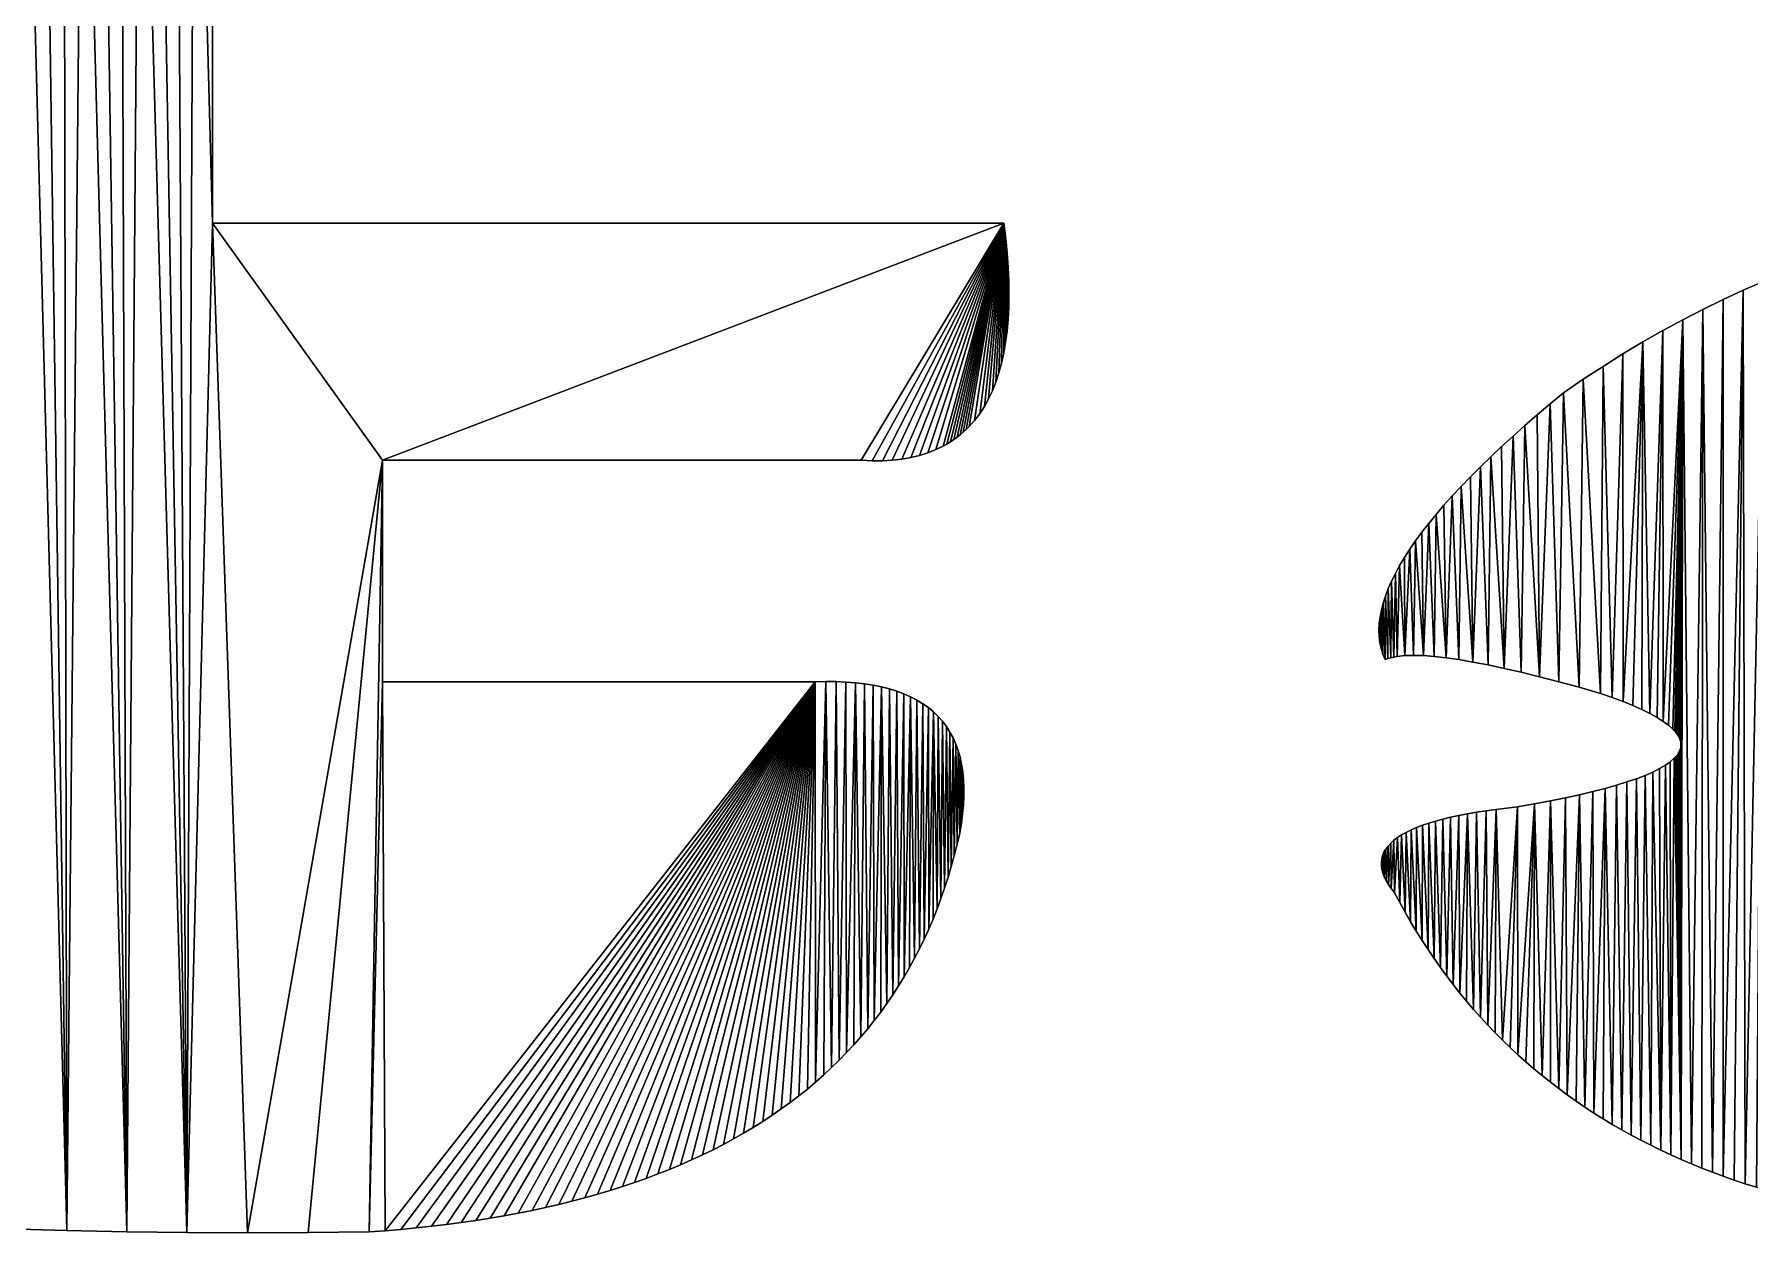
# Model space of a CAD drawing. Extents: x 10 to 917, y 10 to 841.
# Drawn here: x 107.95 to 157.03, y 10 to 44.31 of the extents above; entities that cross this region are included whole.
import ezdxf

# ---------------------------------------------------------------- set-up
doc = ezdxf.new("R2010")
doc.units = 0
doc.header["$MEASUREMENT"] = 0
doc.layers.get('0').update_dxf_attribs({"linetype": 'CONTINUOUS'})

msp = doc.modelspace()

# ---------------------------------------------------------------- linework, layer by layer
for p, q in [((113.048, 38.907), (113.048, 45.248)), ((135.693, 38.907), (113.048, 38.907)), ((135.745, 38.47), (135.693, 38.907)), ((135.785, 38.047), (135.745, 38.47)), ((135.814, 37.639), (135.785, 38.047)), ((135.831, 37.246), (135.814, 37.639)), ((135.83, 36.503), (135.836, 36.867)), ((135.836, 36.867), (135.831, 37.246)), ((156.85, 36.987), (156.272, 36.72)), ((157.43, 37.239), (156.85, 36.987)), ((135.813, 36.153), (135.83, 36.503)), ((155.695, 36.438), (155.12, 36.141)), ((156.272, 36.72), (155.695, 36.438)), ((135.784, 35.817), (135.813, 36.153)), ((155.12, 36.141), (154.547, 35.83)), ((135.691, 35.19), (135.743, 35.496)), ((135.743, 35.496), (135.784, 35.817)), ((153.976, 35.504), (153.406, 35.163)), ((154.547, 35.83), (153.976, 35.504)), ((135.551, 34.62), (135.627, 34.898)), ((135.627, 34.898), (135.691, 35.19)), ((153.406, 35.163), (152.838, 34.807)), ((135.464, 34.357), (135.551, 34.62)), ((152.272, 34.437), (151.707, 34.052)), ((152.838, 34.807), (152.272, 34.437)), ((135.134, 33.656), (135.256, 33.875)), ((135.256, 33.875), (135.366, 34.109)), ((135.366, 34.109), (135.464, 34.357)), ((151.707, 34.052), (151.324, 33.733)), ((134.856, 33.26), (135.001, 33.451)), ((135.001, 33.451), (135.134, 33.656)), ((150.955, 33.42), (150.601, 33.111)), ((151.324, 33.733), (150.955, 33.42)), ((134.443, 32.847), (134.532, 32.923)), ((134.532, 32.923), (134.617, 33.002)), ((134.617, 33.002), (134.7, 33.084)), ((134.7, 33.084), (134.856, 33.26)), ((150.601, 33.111), (150.261, 32.808)), ((133.518, 32.333), (133.744, 32.422)), ((133.744, 32.422), (133.958, 32.525)), ((133.958, 32.525), (134.061, 32.582)), ((134.061, 32.582), (134.161, 32.643)), ((134.161, 32.643), (134.258, 32.708)), ((134.258, 32.708), (134.352, 32.776)), ((134.352, 32.776), (134.443, 32.847)), ((149.935, 32.51), (149.624, 32.217)), ((150.261, 32.808), (149.935, 32.51)), ((117.914, 25.775), (117.914, 32.116)), ((117.914, 32.116), (131.614, 32.116)), ((131.614, 32.116), (131.92, 32.104)), ((131.92, 32.104), (132.216, 32.106)), ((132.216, 32.106), (132.499, 32.122)), ((132.499, 32.122), (132.771, 32.153)), ((132.771, 32.153), (133.032, 32.198)), ((133.032, 32.198), (133.281, 32.258)), ((133.281, 32.258), (133.518, 32.333)), ((149.328, 31.929), (149.045, 31.647)), ((149.624, 32.217), (149.328, 31.929)), ((149.045, 31.647), (148.778, 31.369)), ((148.524, 31.097), (148.285, 30.83)), ((148.778, 31.369), (148.524, 31.097)), ((148.061, 30.568), (147.851, 30.311)), ((148.285, 30.83), (148.061, 30.568)), ((147.655, 30.06), (147.474, 29.813)), ((147.851, 30.311), (147.655, 30.06)), ((147.307, 29.572), (147.155, 29.335)), ((147.474, 29.813), (147.307, 29.572)), ((147.017, 29.104), (146.894, 28.878)), ((147.155, 29.335), (147.017, 29.104)), ((146.785, 28.657), (146.69, 28.442)), ((146.894, 28.878), (146.785, 28.657)), ((146.545, 28.026), (146.494, 27.826)), ((146.61, 28.231), (146.545, 28.026)), ((146.69, 28.442), (146.61, 28.231)), ((146.457, 27.631), (146.434, 27.441)), ((146.494, 27.826), (146.457, 27.631)), ((146.434, 27.441), (146.426, 27.256)), ((146.426, 27.256), (146.433, 27.077)), ((146.433, 27.077), (146.454, 26.902)), ((146.454, 26.902), (146.489, 26.733)), ((146.489, 26.733), (146.539, 26.569)), ((146.539, 26.569), (146.603, 26.41)), ((146.95, 26.5), (147.169, 26.523)), ((147.169, 26.523), (147.417, 26.53)), ((147.417, 26.53), (147.696, 26.523)), ((147.696, 26.523), (148.006, 26.5)), ((146.603, 26.41), (146.679, 26.438)), ((146.679, 26.438), (146.762, 26.462)), ((146.762, 26.462), (146.852, 26.483)), ((146.852, 26.483), (146.95, 26.5)), ((148.006, 26.5), (148.345, 26.462)), ((148.345, 26.462), (148.715, 26.409)), ((148.715, 26.409), (149.115, 26.341)), ((149.115, 26.341), (149.546, 26.258)), ((149.546, 26.258), (150.006, 26.16)), ((150.006, 26.16), (150.497, 26.047)), ((150.497, 26.047), (151.018, 25.919)), ((130.294, 25.775), (117.914, 25.775)), ((130.599, 25.781), (130.294, 25.775)), ((130.893, 25.779), (130.599, 25.781)), ((131.175, 25.768), (130.893, 25.779)), ((131.446, 25.747), (131.175, 25.768)), ((131.706, 25.717), (131.446, 25.747)), ((131.954, 25.678), (131.706, 25.717)), ((132.191, 25.63), (131.954, 25.678)), ((132.417, 25.572), (132.191, 25.63)), ((132.631, 25.506), (132.417, 25.572)), ((151.018, 25.919), (151.57, 25.776)), ((151.57, 25.776), (152.151, 25.617)), ((152.151, 25.617), (152.763, 25.444)), ((132.834, 25.43), (132.631, 25.506)), ((133.025, 25.345), (132.834, 25.43)), ((133.206, 25.251), (133.025, 25.345)), ((133.375, 25.148), (133.206, 25.251)), ((133.532, 25.036), (133.375, 25.148)), ((133.679, 24.914), (133.532, 25.036)), ((152.763, 25.444), (153.099, 25.326)), ((153.099, 25.326), (153.409, 25.21)), ((153.409, 25.21), (153.692, 25.094)), ((153.692, 25.094), (153.948, 24.98)), ((133.814, 24.783), (133.679, 24.914)), ((133.937, 24.643), (133.814, 24.783)), ((134.049, 24.494), (133.937, 24.643)), ((153.948, 24.98), (154.178, 24.866)), ((154.178, 24.866), (154.382, 24.754)), ((154.382, 24.754), (154.559, 24.642)), ((154.559, 24.642), (154.71, 24.532)), ((134.15, 24.336), (134.049, 24.494)), ((134.24, 24.169), (134.15, 24.336)), ((134.318, 23.992), (134.24, 24.169)), ((154.71, 24.532), (154.834, 24.423)), ((154.834, 24.423), (154.887, 24.369)), ((154.887, 24.369), (154.932, 24.314)), ((154.932, 24.314), (154.971, 24.261)), ((154.971, 24.261), (155.003, 24.207)), ((155.003, 24.207), (155.029, 24.154)), ((155.029, 24.154), (155.048, 24.101)), ((155.048, 24.101), (155.061, 24.048)), ((134.385, 23.807), (134.318, 23.992)), ((134.441, 23.612), (134.385, 23.807)), ((134.485, 23.408), (134.441, 23.612)), ((154.876, 23.585), (154.762, 23.485)), ((154.923, 23.636), (154.876, 23.585)), ((154.963, 23.686), (154.923, 23.636)), ((154.997, 23.737), (154.963, 23.686)), ((155.024, 23.789), (154.997, 23.737)), ((155.045, 23.84), (155.024, 23.789)), ((155.059, 23.892), (155.045, 23.84)), ((155.066, 23.944), (155.059, 23.892)), ((155.061, 24.048), (155.067, 23.996)), ((155.067, 23.996), (155.066, 23.944)), ((134.518, 23.194), (134.485, 23.408)), ((134.539, 22.972), (134.518, 23.194)), ((154.041, 23.096), (153.795, 23.001)), ((154.261, 23.191), (154.041, 23.096)), ((154.454, 23.288), (154.261, 23.191)), ((154.621, 23.386), (154.454, 23.288)), ((154.762, 23.485), (154.621, 23.386)), ((134.549, 22.741), (134.539, 22.972)), ((134.548, 22.5), (134.549, 22.741)), ((152.545, 22.631), (152.166, 22.542)), ((152.897, 22.722), (152.545, 22.631)), ((153.223, 22.814), (152.897, 22.722)), ((153.522, 22.907), (153.223, 22.814)), ((153.795, 23.001), (153.522, 22.907)), ((134.512, 21.991), (134.536, 22.25)), ((134.536, 22.25), (134.548, 22.5)), ((149.775, 22.122), (149.489, 22.082)), ((150.387, 22.193), (149.775, 22.122)), ((150.872, 22.279), (150.387, 22.193)), ((151.33, 22.365), (150.872, 22.279)), ((151.761, 22.453), (151.33, 22.365)), ((152.166, 22.542), (151.761, 22.453)), ((134.43, 21.445), (134.477, 21.723)), ((134.477, 21.723), (134.512, 21.991)), ((147.5, 21.601), (147.344, 21.533)), ((147.669, 21.665), (147.5, 21.601)), ((147.851, 21.727), (147.669, 21.665)), ((148.045, 21.786), (147.851, 21.727)), ((148.253, 21.842), (148.045, 21.786)), ((148.474, 21.896), (148.253, 21.842)), ((148.708, 21.946), (148.474, 21.896)), ((148.956, 21.994), (148.708, 21.946)), ((149.216, 22.04), (148.956, 21.994)), ((149.489, 22.082), (149.216, 22.04)), ((134.275, 20.801), (134.356, 21.121)), ((134.356, 21.121), (134.43, 21.445)), ((146.762, 21.156), (146.684, 21.072)), ((146.852, 21.237), (146.762, 21.156)), ((146.956, 21.315), (146.852, 21.237)), ((147.072, 21.391), (146.956, 21.315)), ((147.202, 21.463), (147.072, 21.391)), ((147.344, 21.533), (147.202, 21.463)), ((134.189, 20.486), (134.275, 20.801)), ((146.506, 20.71), (146.494, 20.612)), ((146.531, 20.805), (146.506, 20.71)), ((146.569, 20.897), (146.531, 20.805)), ((146.62, 20.986), (146.569, 20.897)), ((146.684, 21.072), (146.62, 20.986)), ((133.998, 19.87), (134.096, 20.176)), ((134.096, 20.176), (134.189, 20.486)), ((146.494, 20.612), (146.495, 20.512)), ((146.495, 20.512), (146.509, 20.409)), ((146.509, 20.409), (146.536, 20.304)), ((146.536, 20.304), (146.576, 20.195)), ((146.576, 20.195), (146.629, 20.084)), ((133.893, 19.569), (133.998, 19.87)), ((146.629, 20.084), (146.696, 19.97)), ((146.696, 19.97), (146.775, 19.853)), ((146.775, 19.853), (146.868, 19.734)), ((146.868, 19.734), (147.018, 19.452)), ((133.666, 18.98), (133.782, 19.272)), ((133.782, 19.272), (133.893, 19.569)), ((147.018, 19.452), (147.173, 19.174)), ((147.173, 19.174), (147.331, 18.901)), ((133.414, 18.41), (133.543, 18.693)), ((133.543, 18.693), (133.666, 18.98)), ((147.331, 18.901), (147.493, 18.631)), ((133.28, 18.132), (133.414, 18.41)), ((147.493, 18.631), (147.66, 18.366)), ((147.66, 18.366), (147.83, 18.105)), ((132.992, 17.59), (133.139, 17.859)), ((133.139, 17.859), (133.28, 18.132)), ((147.83, 18.105), (148.004, 17.848)), ((148.004, 17.848), (148.182, 17.596)), ((132.681, 17.067), (132.84, 17.326)), ((132.84, 17.326), (132.992, 17.59)), ((148.182, 17.596), (148.364, 17.347)), ((148.364, 17.347), (148.55, 17.103)), ((132.345, 16.562), (132.516, 16.812)), ((132.516, 16.812), (132.681, 17.067)), ((148.55, 17.103), (148.74, 16.863)), ((148.74, 16.863), (148.934, 16.627)), ((131.986, 16.075), (132.168, 16.316)), ((132.168, 16.316), (132.345, 16.562)), ((148.934, 16.627), (149.132, 16.396)), ((149.132, 16.396), (149.334, 16.168)), ((131.602, 15.607), (131.797, 15.839)), ((131.797, 15.839), (131.986, 16.075)), ((149.334, 16.168), (149.54, 15.945)), ((149.54, 15.945), (149.75, 15.726)), ((149.75, 15.726), (149.963, 15.511)), ((131.194, 15.158), (131.401, 15.38)), ((131.401, 15.38), (131.602, 15.607)), ((149.963, 15.511), (150.181, 15.301)), ((150.181, 15.301), (150.403, 15.095)), ((130.538, 14.518), (130.763, 14.727)), ((130.763, 14.727), (130.981, 14.94)), ((130.981, 14.94), (131.194, 15.158)), ((150.403, 15.095), (150.628, 14.892)), ((150.628, 14.892), (150.858, 14.694)), ((130.07, 14.115), (130.307, 14.314)), ((130.307, 14.314), (130.538, 14.518)), ((150.858, 14.694), (151.091, 14.501)), ((151.091, 14.501), (151.329, 14.311)), ((151.329, 14.311), (151.57, 14.126)), ((129.578, 13.73), (129.827, 13.92)), ((129.827, 13.92), (130.07, 14.115)), ((151.57, 14.126), (151.815, 13.945)), ((151.815, 13.945), (152.065, 13.768)), ((152.065, 13.768), (152.318, 13.595)), ((128.795, 13.188), (129.062, 13.364)), ((129.062, 13.364), (129.323, 13.545)), ((129.323, 13.545), (129.578, 13.73)), ((152.318, 13.595), (152.575, 13.426)), ((152.575, 13.426), (152.836, 13.262)), ((152.836, 13.262), (153.101, 13.102)), ((127.958, 12.688), (128.243, 12.85)), ((128.243, 12.85), (128.522, 13.017)), ((128.522, 13.017), (128.795, 13.188)), ((153.101, 13.102), (153.37, 12.946)), ((153.37, 12.946), (153.643, 12.794)), ((153.643, 12.794), (153.92, 12.647)), ((127.066, 12.229), (127.37, 12.377)), ((127.37, 12.377), (127.667, 12.53)), ((127.667, 12.53), (127.958, 12.688)), ((153.92, 12.647), (154.201, 12.504)), ((154.201, 12.504), (154.486, 12.364)), ((154.486, 12.364), (154.775, 12.23)), ((125.794, 11.682), (126.121, 11.812)), ((126.121, 11.812), (126.442, 11.946)), ((126.442, 11.946), (126.757, 12.085)), ((126.757, 12.085), (127.066, 12.229)), ((154.775, 12.23), (155.068, 12.099)), ((155.068, 12.099), (155.364, 11.972)), ((155.364, 11.972), (155.665, 11.85)), ((155.665, 11.85), (155.97, 11.732)), ((124.425, 11.209), (124.776, 11.32)), ((124.776, 11.32), (125.122, 11.436)), ((125.122, 11.436), (125.461, 11.557)), ((125.461, 11.557), (125.794, 11.682)), ((155.97, 11.732), (156.278, 11.618)), ((156.278, 11.618), (156.591, 11.508)), ((156.591, 11.508), (156.907, 11.403)), ((156.907, 11.403), (157.228, 11.302)), ((122.579, 10.722), (122.96, 10.81)), ((122.96, 10.81), (123.335, 10.903)), ((123.335, 10.903), (123.705, 11.001)), ((123.705, 11.001), (124.068, 11.102)), ((124.068, 11.102), (124.425, 11.209)), ((120.165, 10.291), (120.582, 10.351)), ((120.582, 10.351), (120.993, 10.416)), ((120.993, 10.416), (121.399, 10.486)), ((121.399, 10.486), (121.798, 10.56)), ((121.798, 10.56), (122.191, 10.639)), ((122.191, 10.639), (122.579, 10.722)), ((107.167, 10.11), (108.877, 10.062)), ((108.877, 10.062), (110.594, 10.028)), ((110.594, 10.028), (112.319, 10.008)), ((112.319, 10.008), (114.05, 10.001)), ((114.05, 10.001), (115.789, 10.007)), ((115.789, 10.007), (117.534, 10.027)), ((117.534, 10.027), (117.988, 10.059)), ((117.988, 10.059), (118.435, 10.096)), ((118.435, 10.096), (118.876, 10.138)), ((118.876, 10.138), (119.312, 10.184)), ((119.312, 10.184), (119.741, 10.235)), ((119.741, 10.235), (120.165, 10.291))]:
    msp.add_line(p, q)

# ---------------------------------------------------------------- meshes
mesh = msp.add_polyface()
corners = [(135.743, 35.496), (135.693, 38.907), (135.745, 38.47), (135.784, 35.817), (135.785, 38.047), (136.63, 45.248), (116.466, 59.907), (116.931, 60.157), (117.39, 60.41), (117.843, 60.666), (118.29, 60.925), (118.732, 61.188), (119.167, 61.454), (119.597, 61.723), (120.021, 61.996), (120.439, 62.272), (120.852, 62.551), (121.258, 62.833), (121.659, 63.119), (122.053, 63.407), (126.334, 67.128), (136.654, 45.846), (136.693, 46.426), (136.747, 46.987), (136.817, 47.53), (136.901, 48.055), (136.949, 48.311), (137.001, 48.562), (137.056, 48.808), (137.116, 49.05), (137.179, 49.288), (137.246, 49.521), (137.316, 49.749), (137.391, 49.973), (137.469, 50.192), (137.551, 50.407), (137.637, 50.617), (137.726, 50.823), (137.82, 51.024), (137.917, 51.22), (138.018, 51.412), (138.122, 51.6), (138.231, 51.782), (138.343, 51.961), (138.459, 52.135), (138.579, 52.304), (138.702, 52.468), (138.83, 52.629)]
mesh.append_faces([[corners[k] for k in face] for face in [(5, 20, 21), (21, 20, 22), (22, 20, 23), (23, 20, 24), (24, 20, 25), (25, 20, 26), (26, 20, 27), (27, 20, 28), (28, 20, 29), (29, 20, 30), (30, 20, 31), (31, 20, 32), (32, 20, 33), (33, 20, 34), (34, 20, 35), (35, 20, 36), (36, 20, 37), (37, 20, 38), (38, 20, 39), (39, 20, 40), (40, 20, 41), (41, 20, 42), (42, 20, 43), (43, 20, 44), (44, 20, 45), (45, 20, 46), (46, 20, 47)]], dxfattribs={"vtx0": -1, "vtx1": -1})
mesh.append_faces([[corners[k] for k in face] for face in [(0, 1, 2), (3, 2, 4), (5, 6, 7), (5, 7, 8), (5, 8, 9), (5, 9, 10), (5, 10, 11), (5, 11, 12), (5, 12, 13), (5, 13, 14), (5, 14, 15), (5, 15, 16), (5, 16, 17), (5, 17, 18), (5, 18, 19)]], dxfattribs={"vtx0": -1, "vtx2": -1})
mesh = msp.add_polyface()
corners = [(103.768, 10.245), (104.16, 55.066), (105.464, 10.171), (104.759, 55.24), (105.352, 55.418), (105.94, 55.599), (107.167, 10.11), (106.522, 55.784), (107.098, 55.971), (107.668, 56.162), (108.877, 10.062), (108.232, 56.356), (108.791, 56.554), (109.343, 56.754), (110.594, 10.028), (109.89, 56.958), (110.431, 57.166), (110.966, 57.376), (112.319, 10.008), (111.495, 57.59), (112.019, 57.807), (112.536, 58.027), (113.048, 38.907), (114.05, 10.001), (113.048, 58.251), (113.048, 45.248), (117.914, 32.116), (135.693, 38.907), (115.789, 10.007), (117.534, 10.027), (113.554, 58.477), (136.63, 45.248), (114.054, 58.708), (114.548, 58.941), (115.036, 59.177), (115.518, 59.417), (115.995, 59.661), (116.466, 59.907), (117.914, 25.775), (117.988, 10.059), (130.294, 25.775), (118.435, 10.096), (118.876, 10.138), (119.312, 10.184)]
mesh.append_faces([[corners[k] for k in face] for face in [(0, 1, 2), (2, 5, 6), (6, 9, 10), (10, 13, 14), (14, 17, 18), (18, 22, 23), (22, 24, 25), (23, 26, 28), (28, 26, 29), (30, 25, 24), (25, 30, 31), (29, 38, 39), (38, 29, 26), (39, 40, 41), (41, 40, 42), (42, 40, 43)]], dxfattribs={"vtx0": -1, "vtx1": -1})
mesh.append_faces([[corners[k] for k in face] for face in [(18, 21, 22), (23, 22, 26)]], dxfattribs={"vtx0": -1, "vtx1": -1, "vtx2": -1})
mesh.append_faces([[corners[k] for k in face] for face in [(2, 1, 3), (2, 3, 4), (2, 4, 5), (6, 5, 7), (6, 7, 8), (6, 8, 9), (10, 9, 11), (10, 11, 12), (10, 12, 13), (14, 13, 15), (14, 15, 16), (14, 16, 17), (18, 17, 19), (18, 19, 20), (18, 20, 21), (22, 21, 24), (26, 22, 27), (31, 30, 32), (31, 32, 33), (31, 33, 34), (31, 34, 35), (31, 35, 36), (31, 36, 37), (39, 38, 40)]], dxfattribs={"vtx0": -1, "vtx2": -1})
mesh = msp.add_polyface()
corners = [(166.945, 39.27), (166.629, 34.069), (166.338, 39.254), (181.186, 34.069), (167.554, 39.272), (168.165, 39.259), (168.778, 39.231), (169.393, 39.188), (170.009, 39.131), (170.627, 39.059), (171.298, 38.96), (171.947, 38.858), (185.851, 27.728), (166.629, 20.135), (166.629, 27.727), (154.971, 24.261), (155.12, 36.141), (155.003, 24.207), (155.029, 24.154), (155.048, 24.101), (155.061, 24.048), (155.067, 23.996), (155.068, 12.099), (155.364, 11.972), (155.695, 36.438), (155.97, 11.732), (156.272, 36.72), (156.278, 11.618), (156.85, 36.987), (156.907, 11.403), (157.43, 37.239), (157.552, 11.205), (158.012, 37.477), (158.213, 11.023), (158.596, 37.7), (158.889, 10.858), (159.181, 37.908), (159.233, 10.782), (159.768, 38.101), (159.933, 10.643), (160.356, 38.28), (160.649, 10.52), (160.947, 38.443), (161.013, 10.465), (161.539, 38.592), (161.753, 10.368), (162.133, 38.727), (162.892, 10.253), (162.728, 38.846), (163.326, 38.951), (163.671, 10.198), (163.924, 39.041), (164.466, 10.159), (164.525, 39.117), (165.372, 10.106), (165.128, 39.177), (165.732, 39.223), (166.252, 10.063), (166.629, 13.793)]
mesh.append_faces([[corners[k] for k in face] for face in [(0, 1, 2), (1, 0, 3), (12, 13, 14), (15, 16, 17), (17, 16, 18), (18, 16, 19), (19, 16, 20), (20, 16, 21)]], dxfattribs={"vtx0": -1, "vtx1": -1})
mesh.append_faces([[corners[k] for k in face] for face in [(21, 16, 22), (58, 2, 1)]], dxfattribs={"vtx0": -1, "vtx1": -1, "vtx2": -1})
mesh.append_faces([[corners[k] for k in face] for face in [(3, 0, 4), (3, 4, 5), (3, 5, 6), (3, 6, 7), (3, 7, 8), (3, 8, 9), (3, 9, 10), (3, 10, 11), (23, 16, 24), (25, 24, 26), (27, 26, 28), (29, 28, 30), (31, 30, 32), (33, 32, 34), (35, 34, 36), (37, 36, 38), (39, 38, 40), (41, 40, 42), (43, 42, 44), (45, 44, 46), (47, 46, 48), (47, 48, 49), (50, 49, 51), (52, 51, 53), (54, 53, 55), (54, 55, 56), (57, 56, 2), (58, 1, 14)]], dxfattribs={"vtx0": -1, "vtx2": -1})
mesh = msp.add_polyface()
corners = [(117.914, 32.116), (135.693, 38.907), (131.614, 32.116), (131.92, 32.104), (132.216, 32.106), (132.499, 32.122), (132.771, 32.153), (133.032, 32.198), (133.281, 32.258), (133.518, 32.333), (133.744, 32.422), (133.958, 32.525), (134.061, 32.582), (134.161, 32.643), (134.258, 32.708), (134.352, 32.776), (134.443, 32.847), (134.532, 32.923), (134.617, 33.002), (134.7, 33.084), (134.856, 33.26), (135.001, 33.451), (135.134, 33.656), (135.256, 33.875), (135.366, 34.109), (135.464, 34.357), (135.551, 34.62), (135.627, 34.898), (135.691, 35.19), (135.743, 35.496), (135.745, 38.47), (135.784, 35.817), (135.785, 38.047), (135.813, 36.153), (135.814, 37.639), (135.83, 36.503), (135.831, 37.246), (135.836, 36.867), (133.782, 19.272), (133.679, 24.914), (133.814, 24.783), (133.893, 19.569), (133.937, 24.643), (133.998, 19.87), (134.049, 24.494), (134.096, 20.176), (134.15, 24.336), (134.189, 20.486), (134.24, 24.169), (134.275, 20.801), (134.318, 23.992), (134.356, 21.121), (134.385, 23.807), (134.43, 21.445), (134.441, 23.612)]
mesh.append_faces([[corners[k] for k in face] for face in [(35, 36, 37)]], dxfattribs={"vtx0": -1})
mesh.append_faces([[corners[k] for k in face] for face in [(0, 1, 2), (2, 1, 3), (3, 1, 4), (4, 1, 5), (5, 1, 6), (6, 1, 7), (7, 1, 8), (8, 1, 9), (9, 1, 10), (10, 1, 11), (11, 1, 12), (12, 1, 13), (13, 1, 14), (14, 1, 15), (15, 1, 16), (16, 1, 17), (17, 1, 18), (18, 1, 19), (19, 1, 20), (20, 1, 21), (21, 1, 22), (22, 1, 23), (23, 1, 24), (24, 1, 25), (25, 1, 26), (26, 1, 27), (27, 1, 28), (28, 1, 29), (29, 30, 31), (31, 32, 33), (33, 34, 35)]], dxfattribs={"vtx0": -1, "vtx1": -1})
mesh.append_faces([[corners[k] for k in face] for face in [(33, 32, 34), (35, 34, 36), (38, 39, 40), (41, 40, 42), (43, 42, 44), (45, 44, 46), (47, 46, 48), (49, 48, 50), (51, 50, 52), (53, 52, 54)]], dxfattribs={"vtx0": -1, "vtx2": -1})
mesh = msp.add_polyface()
corners = [(155.068, 12.099), (155.12, 36.141), (155.364, 11.972), (155.695, 36.438), (155.665, 11.85), (155.97, 11.732), (156.272, 36.72), (156.278, 11.618), (156.85, 36.987), (156.591, 11.508), (156.907, 11.403), (157.43, 37.239), (157.228, 11.302), (157.552, 11.205), (158.012, 37.477), (157.88, 11.112), (158.213, 11.023), (158.596, 37.7), (158.549, 10.939), (158.889, 10.858), (159.181, 37.908), (159.233, 10.782), (159.768, 38.101), (159.581, 10.711), (159.933, 10.643), (160.356, 38.28), (160.289, 10.579), (160.649, 10.52), (160.947, 38.443), (161.013, 10.465), (161.539, 38.592), (161.381, 10.414), (161.753, 10.368), (162.133, 38.727), (162.129, 10.325), (162.892, 10.253), (163.326, 38.951), (163.671, 10.198), (163.924, 39.041), (164.466, 10.159), (164.525, 39.117), (165.372, 10.106), (165.732, 39.223), (166.252, 10.063), (166.338, 39.254), (166.629, 13.793), (167.107, 10.032), (166.629, 27.727), (166.629, 20.135), (180.834, 13.793), (167.937, 10.011), (168.741, 10.001), (169.519, 10.001), (154.997, 23.737), (155.024, 23.789), (155.045, 23.84), (155.059, 23.892), (155.066, 23.944), (155.067, 23.996)]
mesh.append_faces([[corners[k] for k in face] for face in [(0, 1, 2), (2, 3, 4), (4, 3, 5), (5, 6, 7), (7, 8, 9), (9, 8, 10), (10, 11, 12), (12, 11, 13), (13, 14, 15), (15, 14, 16), (16, 17, 18), (18, 17, 19), (19, 20, 21), (21, 22, 23), (23, 22, 24), (24, 25, 26), (26, 25, 27), (27, 28, 29), (29, 30, 31), (31, 30, 32), (32, 33, 34), (34, 33, 35), (35, 36, 37), (37, 38, 39), (39, 40, 41), (41, 42, 43), (43, 45, 46), (45, 47, 48), (46, 49, 50), (50, 49, 51), (51, 49, 52)]], dxfattribs={"vtx0": -1, "vtx1": -1})
mesh.append_faces([[corners[k] for k in face] for face in [(43, 44, 45)]], dxfattribs={"vtx0": -1, "vtx1": -1, "vtx2": -1})
mesh.append_faces([[corners[k] for k in face] for face in [(46, 45, 49), (0, 53, 54), (0, 54, 55), (0, 55, 56), (0, 56, 57), (0, 57, 58)]], dxfattribs={"vtx0": -1, "vtx2": -1})
mesh = msp.add_polyface()
corners = [(146.434, 27.441), (146.433, 27.077), (146.426, 27.256), (146.454, 26.902), (146.457, 27.631), (146.489, 26.733), (146.494, 27.826), (146.539, 26.569), (146.545, 28.026), (146.603, 26.41), (146.61, 28.231), (146.679, 26.438), (146.69, 28.442), (146.762, 26.462), (146.785, 28.657), (146.852, 26.483), (146.894, 28.878), (146.95, 26.5), (147.017, 29.104), (147.169, 26.523), (147.307, 29.572), (147.417, 26.53), (147.474, 29.813), (147.696, 26.523), (147.851, 30.311), (148.006, 26.5), (148.061, 30.568), (148.345, 26.462), (148.524, 31.097), (148.715, 26.409), (148.778, 31.369), (149.115, 26.341), (149.328, 31.929), (149.546, 26.258), (149.624, 32.217), (150.006, 26.16), (154.834, 24.423), (155.12, 36.141), (154.887, 24.369), (154.932, 24.314), (154.971, 24.261), (146.509, 20.409), (146.506, 20.71), (146.531, 20.805), (146.536, 20.304), (146.569, 20.897), (146.576, 20.195), (146.62, 20.986), (146.629, 20.084), (146.684, 21.072), (146.696, 19.97), (146.762, 21.156), (146.775, 19.853), (146.852, 21.237), (146.868, 19.734), (146.956, 21.315), (147.018, 19.452), (147.072, 21.391), (147.173, 19.174), (147.202, 21.463)]
mesh.append_faces([[corners[k] for k in face] for face in [(0, 1, 2)]], dxfattribs={"vtx0": -1})
mesh.append_faces([[corners[k] for k in face] for face in [(1, 0, 3), (3, 4, 5), (5, 6, 7), (7, 8, 9), (9, 10, 11), (11, 12, 13), (13, 14, 15), (15, 16, 17), (17, 18, 19), (19, 20, 21), (21, 22, 23), (23, 24, 25), (25, 26, 27), (27, 28, 29), (29, 30, 31), (31, 32, 33), (33, 34, 35), (36, 37, 38), (38, 37, 39), (39, 37, 40)]], dxfattribs={"vtx0": -1, "vtx1": -1})
mesh.append_faces([[corners[k] for k in face] for face in [(3, 0, 4), (5, 4, 6), (7, 6, 8), (9, 8, 10), (11, 10, 12), (13, 12, 14), (15, 14, 16), (17, 16, 18), (41, 42, 43), (44, 43, 45), (46, 45, 47), (48, 47, 49), (50, 49, 51), (52, 51, 53), (54, 53, 55), (56, 55, 57), (58, 57, 59)]], dxfattribs={"vtx0": -1, "vtx2": -1})
mesh = msp.add_polyface()
corners = [(147.169, 26.523), (147.017, 29.104), (147.155, 29.335), (147.307, 29.572), (147.417, 26.53), (147.474, 29.813), (147.696, 26.523), (147.655, 30.06), (147.851, 30.311), (148.006, 26.5), (148.061, 30.568), (148.345, 26.462), (148.285, 30.83), (148.524, 31.097), (148.715, 26.409), (148.778, 31.369), (149.115, 26.341), (149.045, 31.647), (149.328, 31.929), (149.546, 26.258), (149.624, 32.217), (150.006, 26.16), (149.935, 32.51), (150.261, 32.808), (150.497, 26.047), (150.601, 33.111), (151.018, 25.919), (150.955, 33.42), (151.324, 33.733), (151.57, 25.776), (151.707, 34.052), (152.151, 25.617), (152.272, 34.437), (152.763, 25.444), (152.838, 34.807), (153.099, 25.326), (153.406, 35.163), (153.409, 25.21), (153.976, 35.504), (153.692, 25.094), (153.948, 24.98), (154.178, 24.866), (154.547, 35.83), (154.382, 24.754), (154.559, 24.642), (155.12, 36.141), (154.71, 24.532), (154.834, 24.423)]
mesh.append_faces([[corners[k] for k in face] for face in [(21, 23, 24), (24, 25, 26), (26, 28, 29), (29, 30, 31), (31, 32, 33), (33, 34, 35), (35, 36, 37), (37, 38, 39), (39, 38, 40), (40, 38, 41), (41, 42, 43), (43, 42, 44), (44, 45, 46), (46, 45, 47)]], dxfattribs={"vtx0": -1, "vtx1": -1})
mesh.append_faces([[corners[k] for k in face] for face in [(0, 1, 2), (0, 2, 3), (4, 3, 5), (6, 5, 7), (6, 7, 8), (9, 8, 10), (11, 10, 12), (11, 12, 13), (14, 13, 15), (16, 15, 17), (16, 17, 18), (19, 18, 20), (21, 20, 22), (21, 22, 23), (24, 23, 25), (26, 25, 27), (26, 27, 28), (29, 28, 30), (31, 30, 32), (33, 32, 34), (35, 34, 36), (37, 36, 38), (41, 38, 42), (44, 42, 45)]], dxfattribs={"vtx0": -1, "vtx2": -1})
mesh = msp.add_polyface()
corners = [(119.312, 10.184), (130.294, 25.775), (119.741, 10.235), (120.165, 10.291), (120.582, 10.351), (120.993, 10.416), (121.399, 10.486), (121.798, 10.56), (122.191, 10.639), (122.579, 10.722), (122.96, 10.81), (123.335, 10.903), (123.705, 11.001), (124.068, 11.102), (124.425, 11.209), (124.776, 11.32), (125.122, 11.436), (125.461, 11.557), (125.794, 11.682), (126.121, 11.812), (126.442, 11.946), (126.757, 12.085), (127.066, 12.229), (127.37, 12.377), (127.667, 12.53), (127.958, 12.688), (128.243, 12.85), (128.522, 13.017), (128.795, 13.188), (129.062, 13.364), (129.323, 13.545), (129.578, 13.73), (129.827, 13.92), (130.07, 14.115), (130.307, 14.314), (130.599, 25.781), (130.538, 14.518), (130.763, 14.727), (130.893, 25.779), (130.981, 14.94), (131.175, 25.768), (131.194, 15.158), (131.446, 25.747)]
mesh.append_faces([[corners[k] for k in face] for face in [(0, 1, 2), (2, 1, 3), (3, 1, 4), (4, 1, 5), (5, 1, 6), (6, 1, 7), (7, 1, 8), (8, 1, 9), (9, 1, 10), (10, 1, 11), (11, 1, 12), (12, 1, 13), (13, 1, 14), (14, 1, 15), (15, 1, 16), (16, 1, 17), (17, 1, 18), (18, 1, 19), (19, 1, 20), (20, 1, 21), (21, 1, 22), (22, 1, 23), (23, 1, 24), (24, 1, 25), (25, 1, 26), (26, 1, 27), (27, 1, 28), (28, 1, 29), (29, 1, 30), (30, 1, 31), (31, 1, 32), (32, 1, 33), (33, 1, 34), (34, 35, 36), (36, 35, 37), (37, 38, 39), (39, 40, 41)]], dxfattribs={"vtx0": -1, "vtx1": -1})
mesh.append_faces([[corners[k] for k in face] for face in [(34, 1, 35), (37, 35, 38), (39, 38, 40), (41, 40, 42)]], dxfattribs={"vtx0": -1, "vtx2": -1})
mesh = msp.add_polyface()
corners = [(131.194, 15.158), (131.446, 25.747), (131.401, 15.38), (131.602, 15.607), (131.706, 25.717), (131.797, 15.839), (131.954, 25.678), (131.986, 16.075), (132.191, 25.63), (132.168, 16.316), (132.345, 16.562), (132.417, 25.572), (132.516, 16.812), (132.631, 25.506), (132.681, 17.067), (132.834, 25.43), (132.84, 17.326), (133.025, 25.345), (132.992, 17.59), (133.139, 17.859), (133.206, 25.251), (133.28, 18.132), (133.375, 25.148), (133.414, 18.41), (133.532, 25.036), (133.543, 18.693), (133.679, 24.914), (133.666, 18.98), (133.782, 19.272), (133.814, 24.783), (133.893, 19.569), (133.937, 24.643), (133.998, 19.87), (134.049, 24.494), (134.096, 20.176), (134.15, 24.336), (134.189, 20.486), (134.24, 24.169), (134.275, 20.801), (134.318, 23.992), (134.356, 21.121), (134.385, 23.807), (134.43, 21.445), (134.441, 23.612), (134.477, 21.723), (134.485, 23.408), (134.512, 21.991), (134.518, 23.194), (134.536, 22.25), (134.539, 22.972), (134.548, 22.5), (134.549, 22.741)]
mesh.append_faces([[corners[k] for k in face] for face in [(50, 49, 51)]], dxfattribs={"vtx0": -1})
mesh.append_faces([[corners[k] for k in face] for face in [(0, 1, 2), (2, 1, 3), (3, 4, 5), (5, 6, 7), (7, 8, 9), (9, 8, 10), (10, 11, 12), (12, 13, 14), (14, 15, 16), (16, 17, 18), (18, 17, 19), (19, 20, 21), (21, 22, 23), (23, 24, 25), (25, 26, 27), (27, 26, 28), (28, 29, 30), (30, 31, 32), (32, 33, 34), (34, 35, 36), (36, 37, 38), (38, 39, 40), (40, 41, 42), (42, 43, 44), (44, 45, 46), (46, 47, 48), (48, 49, 50)]], dxfattribs={"vtx0": -1, "vtx1": -1})
mesh.append_faces([[corners[k] for k in face] for face in [(3, 1, 4), (5, 4, 6), (7, 6, 8), (10, 8, 11), (12, 11, 13), (14, 13, 15), (16, 15, 17), (19, 17, 20), (21, 20, 22), (23, 22, 24), (25, 24, 26), (44, 43, 45), (46, 45, 47), (48, 47, 49)]], dxfattribs={"vtx0": -1, "vtx2": -1})
mesh = msp.add_polyface()
corners = [(149.963, 15.511), (150.387, 22.193), (150.181, 15.301), (150.403, 15.095), (150.872, 22.279), (150.628, 14.892), (150.858, 14.694), (151.091, 14.501), (151.33, 22.365), (151.329, 14.311), (151.57, 14.126), (151.761, 22.453), (151.815, 13.945), (152.166, 22.542), (152.065, 13.768), (152.318, 13.595), (152.545, 22.631), (152.575, 13.426), (152.897, 22.722), (152.836, 13.262), (153.101, 13.102), (153.223, 22.814), (153.37, 12.946), (153.522, 22.907), (153.643, 12.794), (153.795, 23.001), (153.92, 12.647), (154.041, 23.096), (154.201, 12.504), (154.261, 23.191), (154.486, 12.364), (154.454, 23.288), (154.621, 23.386), (154.775, 12.23), (154.762, 23.485), (154.876, 23.585), (155.068, 12.099), (154.923, 23.636), (154.963, 23.686), (154.997, 23.737)]
mesh.append_faces([[corners[k] for k in face] for face in [(0, 1, 2), (2, 1, 3), (3, 4, 5), (5, 4, 6), (6, 4, 7), (7, 8, 9), (9, 8, 10), (10, 11, 12), (12, 13, 14), (14, 13, 15), (15, 16, 17), (17, 18, 19), (19, 18, 20), (20, 21, 22), (22, 23, 24), (24, 25, 26), (26, 27, 28), (28, 29, 30), (30, 32, 33), (33, 35, 36)]], dxfattribs={"vtx0": -1, "vtx1": -1})
mesh.append_faces([[corners[k] for k in face] for face in [(3, 1, 4), (7, 4, 8), (10, 8, 11), (12, 11, 13), (15, 13, 16), (17, 16, 18), (20, 18, 21), (22, 21, 23), (24, 23, 25), (26, 25, 27), (28, 27, 29), (30, 29, 31), (30, 31, 32), (33, 32, 34), (33, 34, 35), (36, 35, 37), (36, 37, 38), (36, 38, 39)]], dxfattribs={"vtx0": -1, "vtx2": -1})
mesh = msp.add_polyface()
corners = [(146.506, 20.71), (146.495, 20.512), (146.494, 20.612), (146.509, 20.409), (146.531, 20.805), (146.536, 20.304), (146.569, 20.897), (146.576, 20.195), (146.62, 20.986), (146.629, 20.084), (146.684, 21.072), (146.696, 19.97), (146.762, 21.156), (146.775, 19.853), (146.852, 21.237), (146.868, 19.734), (146.956, 21.315), (147.018, 19.452), (147.072, 21.391), (147.173, 19.174), (147.202, 21.463), (147.331, 18.901), (147.344, 21.533), (147.493, 18.631), (147.5, 21.601), (147.66, 18.366), (147.669, 21.665), (147.83, 18.105), (147.851, 21.727), (148.004, 17.848), (148.045, 21.786), (148.182, 17.596), (148.253, 21.842), (148.364, 17.347), (148.474, 21.896), (148.55, 17.103), (148.708, 21.946), (148.74, 16.863), (148.956, 21.994), (148.934, 16.627), (149.132, 16.396), (149.216, 22.04), (149.334, 16.168), (149.489, 22.082), (149.54, 15.945), (149.775, 22.122), (149.75, 15.726), (149.963, 15.511), (150.387, 22.193)]
mesh.append_faces([[corners[k] for k in face] for face in [(0, 1, 2)]], dxfattribs={"vtx0": -1})
mesh.append_faces([[corners[k] for k in face] for face in [(1, 0, 3), (3, 4, 5), (5, 6, 7), (7, 8, 9), (9, 10, 11), (11, 12, 13), (13, 14, 15), (15, 16, 17), (17, 18, 19), (19, 20, 21), (21, 22, 23), (23, 24, 25), (25, 26, 27), (27, 28, 29), (29, 30, 31), (31, 32, 33), (33, 34, 35), (35, 36, 37), (37, 38, 39), (39, 38, 40), (40, 41, 42), (42, 43, 44), (44, 45, 46), (46, 45, 47)]], dxfattribs={"vtx0": -1, "vtx1": -1})
mesh.append_faces([[corners[k] for k in face] for face in [(21, 20, 22), (23, 22, 24), (25, 24, 26), (27, 26, 28), (29, 28, 30), (31, 30, 32), (33, 32, 34), (35, 34, 36), (37, 36, 38), (40, 38, 41), (42, 41, 43), (44, 43, 45), (47, 45, 48)]], dxfattribs={"vtx0": -1, "vtx2": -1})

doc.saveas('drawing.dxf')
